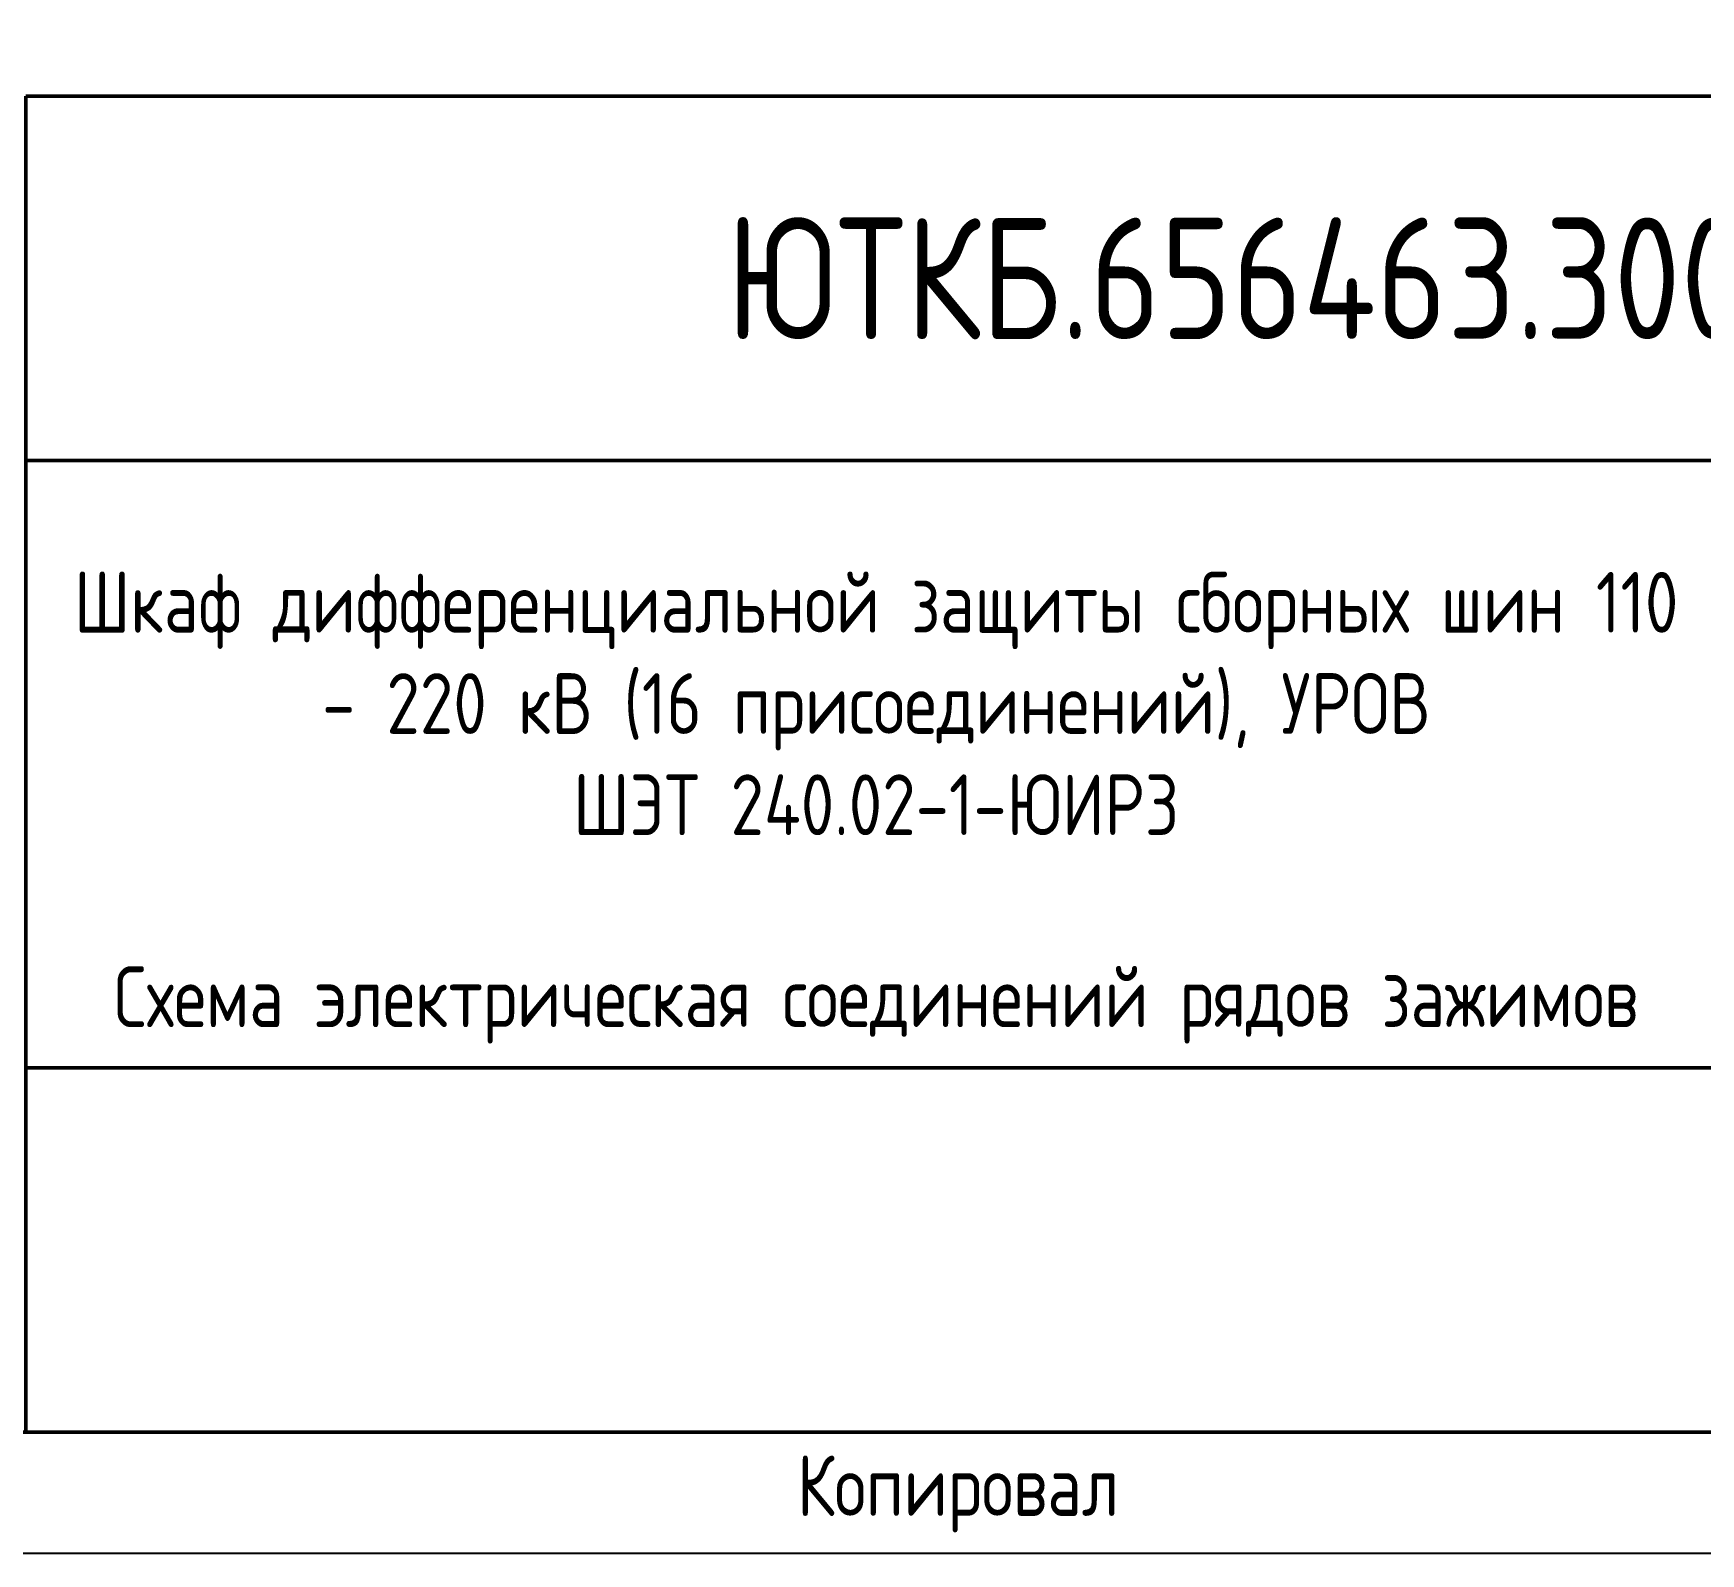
# Model space of a CAD drawing. Header units: millimetres. Extents: x -1050 to 7068, y 0 to 517.
# Drawn here: x 6052.5 to 6121.1, y 0 to 62.6 of the extents above; entities that cross this region are included whole.
import ezdxf

# ---------------------------------------------------------------- set-up
doc = ezdxf.new("R2010")
doc.units = ezdxf.units.MM
doc.styles.add('Gost_type_A', font='GOST_A.TTF')

# ---------------------------------------------------------------- blocks, each defined once
blk = doc.blocks.new('Штамп большой нижний')
at = {"lineweight": 50}
for points in [[(-120, 55), (0, 55), (0, 40), (-120, 40)], [(-120, 40), (-50, 40), (-50, 15), (-120, 15)], [(-120, 15), (-50, 15), (-50, 0), (-120, 0)]]:
    blk.add_lwpolyline(points, close=True, dxfattribs=at)
at = {"insert": (-75, -2.535), "char_height": 2.5, "width": 13.12023, "attachment_point": 6, "style": 'Gost_type_A'}
blk.add_mtext('Копировал', dxfattribs=at)

msp = doc.modelspace()

# ---------------------------------------------------------------- linework, layer by layer
msp.add_lwpolyline([(6177.192, 420), (6177.192, 0), (5880.192, 0), (5880.192, 420)], close=True)
at = {"lineweight": 50}
msp.add_lwpolyline([(6172.192, 415), (6172.192, 5), (5900.192, 5), (5900.192, 415)], close=True, dxfattribs=at)

# ---------------------------------------------------------------- block references
msp.add_blockref('Штамп большой нижний', (6172.192, 5))

# ---------------------------------------------------------------- texts
at = {"style": 'Gost_type_A'}
for s, insert, char_height, width, attachment_point in [('ЮТКБ.656463.300-033Э4.1', (6112.192, 52.5), 5, 120, 5), ('Шкаф дифференциальной защиты сборных шин 110 - 220 кВ (16 присоединений), УРОВ  \\PШЭТ 240.02-1-ЮИРЗ', (6087.192, 35), 2.5, 68, 5), ('Схема электрическая соединений рядов зажимов', (6087.192, 21), 2.5, 70, 8)]:
    msp.add_mtext(s, dxfattribs=dict(at, insert=insert, char_height=char_height, width=width, attachment_point=attachment_point))

doc.saveas('drawing.dxf')
